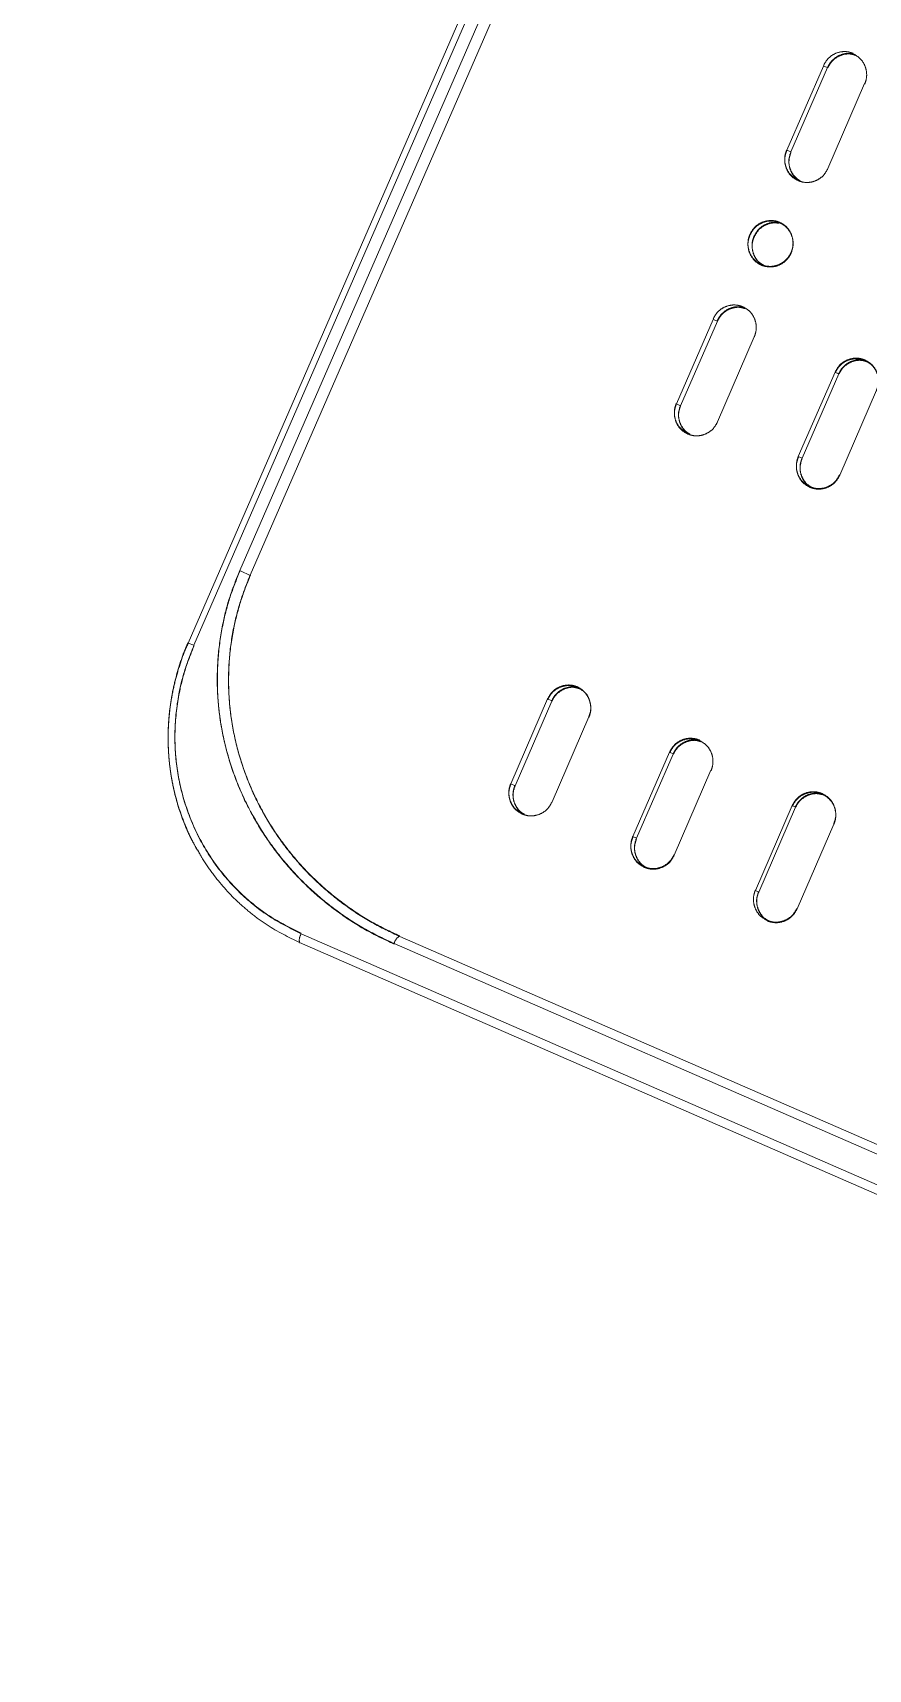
# Model space of a CAD drawing. Header units: millimetres. Extents: x -71377 to 516042, y -145869 to 441446.
# Drawn here: x 176590.5 to 176772, y 171258.5 to 171613.8 of the extents above; entities that cross this region are included whole.
import ezdxf

# ---------------------------------------------------------------- set-up
doc = ezdxf.new("R2010")
doc.units = ezdxf.units.MM
doc.header["$LTSCALE"] = 1000
doc.linetypes.add('IMPORT-DASHEDX2 _4_', pattern=[152.4, 101.6, -50.8])
for name, color, linetype, lineweight in [('05', 5, 'IMPORT-DASHEDX2 _4_', 5), ('06', 6, 'Continuous', 5), ('조경라인_dwg', 8, 'Continuous', 5)]:
    doc.layers.add(name, color=color, linetype=linetype, lineweight=lineweight)

# ---------------------------------------------------------------- blocks, each defined once
blk = doc.blocks.new('조경라인_dwg-6847807-지반층 배치도')
at = {"layer": '05'}
for p, q in [((176763.2, 171584.29), (176771.18, 171602.74)), ((176747.2, 171547.73), (176739.23, 171529.28)), ((176773.75, 171536.16), (176765.78, 171517.71)), ((176711.25, 171465.23), (176703.27, 171446.78)), ((176737.79, 171453.66), (176729.82, 171435.21)), ((176764.49, 171441.92), (176756.5, 171423.58))]:
    blk.add_line(p, q, dxfattribs=at)
at = {"layer": '05', "flags": 128}
for points in [[(176624.2, 171481.24), (176625.49, 171480.79), (176729.37, 171719.13), (176728.07, 171719.7)], [(176762.25, 171606.52), (176754.24, 171588.3), (176755.15, 171587.91), (176763.14, 171606.24)], [(176739.18, 171551.12), (176731.19, 171532.79), (176730.29, 171533.18), (176738.28, 171551.52)], [(176756.13, 171445.67), (176755.44, 171445.97), (176747.47, 171427.52), (176748.16, 171427.22)]]:
    blk.add_lwpolyline(points, close=True, dxfattribs=at)
for points in [[(176637.86, 171495.84), (176635.43, 171497), (176724.26, 171700.81), (176726.54, 171699.82), (176637.72, 171496.01)], [(176765.56, 171539.74), (176764.76, 171540.08), (176756.77, 171521.75), (176757.57, 171521.4), (176765.56, 171539.74), (176764.77, 171539.97)], [(176703.21, 171468.73), (176702.3, 171469.13), (176694.33, 171450.68), (176695.23, 171450.28), (176703.22, 171468.62)], [(176729.6, 171457.23), (176728.8, 171457.58), (176720.81, 171439.24), (176721.61, 171438.9), (176729.62, 171457.12)], [(176648.8, 171418.16), (177347.51, 171113.64), (177347.34, 171113.29), (177347.15, 171112.97), (177346.94, 171112.68), (177346.72, 171112.45), (177346.48, 171112.39), (177346.29, 171112.16), (177346.1, 171112.12), (177345.93, 171112.15)], [(176670.2, 171417.56), (177333.29, 171128.67), (177333.43, 171128.57), (177333.52, 171128.41), (177333.31, 171128.56), (177333.54, 171128.29), (177333.59, 171128.07), (177333.61, 171127.79), (177333.58, 171127.47)], [(177346.27, 171112.27), (177346.08, 171112.23), (177345.92, 171112.26), (176648.44, 171416.24)], [(177333.39, 171126.88), (177333.25, 171126.51), (176668.96, 171416.03)]]:
    blk.add_lwpolyline(points, dxfattribs=at)
at = {"layer": '05'}
for centre, radius, start, end in [((176650.8, 171416.78), 2.43, 145.324, 195.4748), ((176671.45, 171415.46), 2.55, 119.7262, 167.1326)]:
    blk.add_arc(centre, radius, start, end, dxfattribs=at)
for points, knots in [([(176762.23, 171606.64), (176762.51, 171607.13), (176763.05, 171608.12), (176764.42, 171609.15), (176766.01, 171609.7), (176767.5, 171609.7), (176768.36, 171609.39), (176768.7, 171609.27)], [0, 0, 0, 0, 0.214696, 0.429386, 0.644076, 0.858774, 1, 1, 1, 1]), ([(176769.12, 171608.99), (176768.75, 171609.11), (176767.86, 171609.38), (176766.34, 171609.17), (176764.83, 171608.45), (176763.73, 171607.4), (176763.3, 171606.57), (176763.14, 171606.24)], [0, 0, 0, 0, 0.159591, 0.38935, 0.619104, 0.848862, 1, 1, 1, 1]), ([(176769.13, 171608.88), (176768.77, 171608.99), (176767.88, 171609.27), (176766.36, 171609.05), (176764.84, 171608.34), (176763.75, 171607.28), (176763.32, 171606.45), (176763.15, 171606.13)], [0, 0, 0, 0, 0.159591, 0.38935, 0.619104, 0.848862, 1, 1, 1, 1]), ([(176768.72, 171609.16), (176769.2, 171608.89), (176770.16, 171608.35), (176771.15, 171606.97), (176771.66, 171605.37), (176771.63, 171603.84), (176771.32, 171602.97), (176771.19, 171602.62)], [0, 0, 0, 0, 0.214692, 0.429387, 0.644078, 0.858772, 1, 1, 1, 1]), ([(176756.71, 171581.77), (176756.23, 171582.04), (176755.27, 171582.58), (176754.28, 171583.95), (176753.77, 171585.56), (176753.8, 171587.08), (176754.12, 171587.95), (176754.24, 171588.3)], [0, 0, 0, 0, 0.214692, 0.429386, 0.644076, 0.858771, 1, 1, 1, 1]), ([(176756.73, 171581.65), (176756.25, 171581.92), (176755.29, 171582.46), (176754.29, 171583.84), (176753.79, 171585.44), (176753.82, 171586.96), (176754.13, 171587.84), (176754.26, 171588.19)], [0, 0, 0, 0, 0.214692, 0.429386, 0.644076, 0.858771, 1, 1, 1, 1]), ([(176755.15, 171587.91), (176754.97, 171587.37), (176754.62, 171586.3), (176754.79, 171584.59), (176755.48, 171583.06), (176756.36, 171582.07), (176757.02, 171581.72), (176757.19, 171581.62)], [0, 0, 0, 0, 0.229624, 0.459254, 0.688878, 0.91851, 1, 1, 1, 1]), ([(176755.16, 171587.79), (176754.99, 171587.26), (176754.64, 171586.18), (176754.81, 171584.47), (176755.49, 171582.95), (176756.38, 171581.95), (176757.03, 171581.6), (176757.2, 171581.51)], [0, 0, 0, 0, 0.229624, 0.459254, 0.688878, 0.91851, 1, 1, 1, 1]), ([(176763.2, 171584.29), (176762.93, 171583.79), (176762.38, 171582.81), (176761.01, 171581.77), (176759.42, 171581.23), (176757.92, 171581.23), (176757.07, 171581.53), (176756.73, 171581.65)], [0, 0, 0, 0, 0.214691, 0.429384, 0.644076, 0.858774, 1, 1, 1, 1]), ([(176746.25, 171569.97), (176746.52, 171570.46), (176747.07, 171571.45), (176748.44, 171572.48), (176750.03, 171573.03), (176751.71, 171573.01), (176753.27, 171572.43), (176754.55, 171571.35), (176755.39, 171569.89), (176755.71, 171568.22), (176755.52, 171566.92), (176755.26, 171566.23), (176755.19, 171566.07)], [0, 0, 0, 0, 0.0536884, 0.1073768, 0.1610647, 0.2147544, 0.2684424, 0.322132, 0.3758189, 0.4295084, 0.4831968, 0.5, 0.5, 0.5, 0.5]), ([(176746.27, 171569.85), (176746.54, 171570.35), (176747.09, 171571.33), (176748.46, 171572.37), (176750.05, 171572.92), (176751.72, 171572.9), (176753.29, 171572.31), (176754.56, 171571.23), (176755.41, 171569.78), (176755.73, 171568.11), (176755.54, 171566.8), (176755.28, 171566.11), (176755.21, 171565.95)], [0, 0, 0, 0, 0.0536884, 0.1073768, 0.1610647, 0.2147544, 0.2684424, 0.322132, 0.3758189, 0.4295084, 0.4831968, 0.5, 0.5, 0.5, 0.5]), ([(176755.19, 171566.07), (176755.04, 171565.71), (176754.56, 171564.89), (176753.46, 171563.83), (176751.93, 171563.11), (176750.25, 171562.96), (176748.64, 171563.37), (176747.25, 171564.3), (176746.26, 171565.66), (176745.78, 171567.28), (176745.82, 171568.78), (176746.13, 171569.64), (176746.25, 171569.97)], [0.5, 0.5, 0.5, 0.5, 0.5368855, 0.5905739, 0.6442618, 0.6979516, 0.7516403, 0.8053275, 0.8590162, 0.9127047, 0.966394, 1, 1, 1, 1]), ([(176755.21, 171565.95), (176755.06, 171565.6), (176754.58, 171564.77), (176753.48, 171563.71), (176751.94, 171563), (176750.27, 171562.84), (176748.65, 171563.25), (176747.27, 171564.19), (176746.28, 171565.54), (176745.79, 171567.16), (176745.83, 171568.66), (176746.15, 171569.52), (176746.27, 171569.85)], [0.5, 0.5, 0.5, 0.5, 0.5368855, 0.5905739, 0.6442618, 0.6979516, 0.7516403, 0.8053275, 0.8590162, 0.9127047, 0.966394, 1, 1, 1, 1]), ([(176749.19, 171563.32), (176748.85, 171563.52), (176748.04, 171564), (176747.17, 171565.28), (176746.68, 171566.88), (176746.72, 171568.39), (176747.03, 171569.24), (176747.15, 171569.57)], [0, 0, 0, 0, 0.1645001, 0.3949229, 0.6253443, 0.8557692, 1, 1, 1, 1]), ([(176749.21, 171563.21), (176748.87, 171563.41), (176748.06, 171563.89), (176747.19, 171565.16), (176746.69, 171566.77), (176746.74, 171568.27), (176747.05, 171569.13), (176747.17, 171569.46)], [0, 0, 0, 0, 0.1645001, 0.3949229, 0.6253443, 0.8557692, 1, 1, 1, 1]), ([(176747.15, 171569.57), (176747.43, 171570.07), (176747.98, 171571.06), (176749.34, 171572.08), (176750.94, 171572.66), (176752.04, 171572.57), (176752.59, 171572.52)], [0, 0, 0, 0, 0.249997, 0.499999, 0.749996, 1, 1, 1, 1]), ([(176747.17, 171569.46), (176747.45, 171569.95), (176747.99, 171570.94), (176749.36, 171571.97), (176750.96, 171572.55), (176752.06, 171572.46), (176752.61, 171572.41)], [0, 0, 0, 0, 0.249997, 0.499999, 0.749996, 1, 1, 1, 1]), ([(176738.26, 171551.63), (176738.53, 171552.13), (176739.08, 171553.11), (176740.45, 171554.15), (176742.04, 171554.69), (176743.53, 171554.69), (176744.39, 171554.39), (176744.73, 171554.27)], [0, 0, 0, 0, 0.214696, 0.429385, 0.644078, 0.858774, 1, 1, 1, 1]), ([(176745.15, 171553.99), (176744.78, 171554.1), (176743.89, 171554.38), (176742.37, 171554.17), (176740.86, 171553.45), (176739.76, 171552.39), (176739.33, 171551.57), (176739.16, 171551.24)], [0, 0, 0, 0, 0.159591, 0.38935, 0.619104, 0.848862, 1, 1, 1, 1]), ([(176745.16, 171553.88), (176744.8, 171553.99), (176743.91, 171554.26), (176742.39, 171554.05), (176740.87, 171553.34), (176739.78, 171552.28), (176739.35, 171551.45), (176739.18, 171551.12)], [0, 0, 0, 0, 0.159591, 0.38935, 0.619104, 0.848862, 1, 1, 1, 1]), ([(176744.73, 171554.27), (176745.21, 171554), (176746.17, 171553.46), (176747.17, 171552.08), (176747.67, 171550.48), (176747.65, 171548.96), (176747.33, 171548.08), (176747.2, 171547.73)], [0, 0, 0, 0, 0.214692, 0.429387, 0.644078, 0.858772, 1, 1, 1, 1]), ([(176764.76, 171540.08), (176765.03, 171540.58), (176765.58, 171541.56), (176766.95, 171542.6), (176768.55, 171543.14), (176770.05, 171543.14), (176770.91, 171542.83), (176771.25, 171542.71)], [0, 0, 0, 0, 0.214695, 0.429387, 0.644082, 0.858776, 1, 1, 1, 1]), ([(176764.77, 171539.97), (176765.05, 171540.46), (176765.6, 171541.45), (176766.97, 171542.49), (176768.56, 171543.02), (176770.07, 171543.02), (176770.93, 171542.72), (176771.27, 171542.59)], [0, 0, 0, 0, 0.214695, 0.429387, 0.644082, 0.858776, 1, 1, 1, 1]), ([(176771.62, 171542.46), (176771.23, 171542.58), (176770.32, 171542.87), (176768.77, 171542.66), (176767.25, 171541.95), (176766.15, 171540.89), (176765.73, 171540.06), (176765.56, 171539.74)], [0, 0, 0, 0, 0.1667077, 0.3945205, 0.6223297, 0.8501424, 1, 1, 1, 1]), ([(176771.64, 171542.35), (176771.25, 171542.47), (176770.33, 171542.75), (176768.79, 171542.55), (176767.27, 171541.83), (176766.17, 171540.78), (176765.74, 171539.95), (176765.57, 171539.62)], [0, 0, 0, 0, 0.1667077, 0.3945205, 0.6223297, 0.8501424, 1, 1, 1, 1]), ([(176771.25, 171542.71), (176771.73, 171542.44), (176772.7, 171541.89), (176773.71, 171540.52), (176774.22, 171538.91), (176774.19, 171537.39), (176773.88, 171536.51), (176773.75, 171536.16)], [0, 0, 0, 0, 0.214693, 0.429386, 0.644078, 0.858772, 1, 1, 1, 1]), ([(176771.27, 171542.59), (176771.75, 171542.32), (176772.72, 171541.78), (176773.72, 171540.4), (176774.23, 171538.8), (176774.21, 171537.27), (176773.89, 171536.4), (176773.77, 171536.05)], [0, 0, 0, 0, 0.214693, 0.429386, 0.644078, 0.858772, 1, 1, 1, 1]), ([(176732.74, 171526.77), (176732.26, 171527.04), (176731.3, 171527.58), (176730.3, 171528.95), (176729.8, 171530.55), (176729.83, 171532.07), (176730.14, 171532.95), (176730.27, 171533.3)], [0, 0, 0, 0, 0.214692, 0.429386, 0.644076, 0.858771, 1, 1, 1, 1]), ([(176732.76, 171526.65), (176732.28, 171526.92), (176731.32, 171527.46), (176730.32, 171528.83), (176729.82, 171530.44), (176729.84, 171531.96), (176730.16, 171532.84), (176730.29, 171533.18)], [0, 0, 0, 0, 0.214692, 0.429386, 0.644076, 0.858771, 1, 1, 1, 1]), ([(176731.17, 171532.9), (176731, 171532.37), (176730.65, 171531.29), (176730.82, 171529.58), (176731.51, 171528.06), (176732.39, 171527.06), (176733.05, 171526.71), (176733.22, 171526.62)], [0, 0, 0, 0, 0.229624, 0.459254, 0.688878, 0.91851, 1, 1, 1, 1]), ([(176731.19, 171532.79), (176731.01, 171532.25), (176730.66, 171531.18), (176730.84, 171529.47), (176731.52, 171527.94), (176732.41, 171526.95), (176733.06, 171526.6), (176733.23, 171526.51)], [0, 0, 0, 0, 0.229624, 0.459254, 0.688878, 0.91851, 1, 1, 1, 1]), ([(176739.23, 171529.28), (176738.96, 171528.79), (176738.41, 171527.8), (176737.04, 171526.77), (176735.45, 171526.22), (176733.95, 171526.22), (176733.1, 171526.53), (176732.76, 171526.65)], [0, 0, 0, 0, 0.214691, 0.429384, 0.644076, 0.858774, 1, 1, 1, 1]), ([(176759.26, 171515.21), (176758.78, 171515.48), (176757.81, 171516.02), (176756.81, 171517.4), (176756.3, 171519), (176756.33, 171520.53), (176756.64, 171521.4), (176756.77, 171521.75)], [0, 0, 0, 0, 0.214692, 0.429383, 0.644077, 0.858772, 1, 1, 1, 1]), ([(176759.28, 171515.09), (176758.8, 171515.36), (176757.83, 171515.9), (176756.83, 171517.28), (176756.32, 171518.89), (176756.34, 171520.41), (176756.66, 171521.29), (176756.78, 171521.63)], [0, 0, 0, 0, 0.214692, 0.429383, 0.644077, 0.858772, 1, 1, 1, 1]), ([(176757.57, 171521.4), (176757.39, 171520.86), (176757.04, 171519.79), (176757.22, 171518.08), (176757.91, 171516.55), (176758.82, 171515.54), (176759.49, 171515.18), (176759.68, 171515.08)], [0, 0, 0, 0, 0.227697, 0.455396, 0.683093, 0.910794, 1, 1, 1, 1]), ([(176757.58, 171521.29), (176757.41, 171520.75), (176757.06, 171519.68), (176757.23, 171517.96), (176757.93, 171516.44), (176758.83, 171515.43), (176759.51, 171515.06), (176759.7, 171514.96)], [0, 0, 0, 0, 0.227697, 0.455396, 0.683093, 0.910794, 1, 1, 1, 1]), ([(176765.76, 171517.83), (176765.49, 171517.34), (176764.94, 171516.35), (176763.56, 171515.31), (176761.97, 171514.77), (176760.47, 171514.78), (176759.61, 171515.08), (176759.26, 171515.21)], [0, 0, 0, 0, 0.214692, 0.429385, 0.644079, 0.858772, 1, 1, 1, 1]), ([(176765.78, 171517.71), (176765.5, 171517.22), (176764.96, 171516.23), (176763.58, 171515.2), (176761.99, 171514.66), (176760.48, 171514.66), (176759.62, 171514.97), (176759.28, 171515.09)], [0, 0, 0, 0, 0.214692, 0.429385, 0.644079, 0.858772, 1, 1, 1, 1]), ([(176668.96, 171416.03), (176666.85, 171417.02), (176662.64, 171419.02), (176656.79, 171422.84), (176651.34, 171427.21), (176646.41, 171432.17), (176642.04, 171437.63), (176638.21, 171443.66), (176635.04, 171450.22), (176632.62, 171457.25), (176631.08, 171464.4), (176630.44, 171471.57), (176630.63, 171478.64), (176631.61, 171485.29), (176633.2, 171491.44), (176634.69, 171495.15), (176635.43, 171497)], [0, 0, 0, 0, 0.072449, 0.145096, 0.217547, 0.290022, 0.3627, 0.435162, 0.511398, 0.587896, 0.664099, 0.735698, 0.807552, 0.879127, 0.939565, 1, 1, 1, 1]), ([(176668.97, 171415.91), (176666.87, 171416.91), (176662.66, 171418.9), (176656.8, 171422.73), (176651.36, 171427.1), (176646.43, 171432.05), (176642.05, 171437.52), (176638.22, 171443.54), (176635.06, 171450.1), (176632.64, 171457.13), (176631.09, 171464.29), (176630.46, 171471.45), (176630.65, 171478.52), (176631.63, 171485.17), (176633.22, 171491.33), (176634.71, 171495.03), (176635.45, 171496.89)], [0, 0, 0, 0, 0.072449, 0.145096, 0.217547, 0.290022, 0.3627, 0.435162, 0.511398, 0.587896, 0.664099, 0.735698, 0.807552, 0.879127, 0.939565, 1, 1, 1, 1]), ([(176637.72, 171496.01), (176637.72, 171496.01), (176636.95, 171494.24), (176635.59, 171490.64), (176634.02, 171484.71), (176633.08, 171478.29), (176632.89, 171471.46), (176633.51, 171464.54), (176634.99, 171457.62), (176637.33, 171450.82), (176640.39, 171444.46), (176644.1, 171438.62), (176648.33, 171433.33), (176653.11, 171428.52), (176658.39, 171424.28), (176664.06, 171420.58), (176668.14, 171418.64), (176670.18, 171417.68)], [0, 0, 0, 0, 0.000001, 0.060258, 0.120516, 0.191952, 0.263666, 0.335126, 0.411333, 0.487834, 0.564074, 0.636647, 0.709437, 0.782023, 0.854616, 0.927408, 1, 1, 1, 1]), ([(176637.73, 171495.89), (176637.73, 171495.89), (176636.96, 171494.13), (176635.61, 171490.52), (176634.04, 171484.59), (176633.1, 171478.17), (176632.91, 171471.35), (176633.52, 171464.42), (176635.01, 171457.51), (176637.35, 171450.7), (176640.41, 171444.35), (176644.11, 171438.51), (176648.35, 171433.21), (176653.13, 171428.4), (176658.4, 171424.17), (176664.08, 171420.46), (176668.16, 171418.53), (176670.2, 171417.56)], [0, 0, 0, 0, 0.000001, 0.060258, 0.120516, 0.191952, 0.263666, 0.335126, 0.411333, 0.487834, 0.564074, 0.636647, 0.709437, 0.782023, 0.854616, 0.927408, 1, 1, 1, 1]), ([(176624.22, 171481.34), (176624.05, 171480.99), (176623.33, 171479.44), (176622.33, 171476.55), (176621.24, 171472.72), (176620.46, 171468.82), (176619.99, 171464.89), (176619.82, 171460.95), (176619.95, 171457.01), (176620.39, 171453.1), (176621.13, 171449.23), (176622.17, 171445.45), (176623.51, 171441.79), (176624.87, 171438.75), (176625.88, 171437), (176626.25, 171436.35)], [0, 0, 0, 0, 0.024649, 0.109138, 0.193781, 0.278514, 0.362415, 0.446291, 0.530493, 0.614918, 0.699429, 0.783865, 0.868142, 0.95158, 1, 1, 1, 1]), ([(176624.23, 171481.23), (176624.07, 171480.88), (176623.35, 171479.32), (176622.35, 171476.44), (176621.25, 171472.6), (176620.48, 171468.7), (176620, 171464.78), (176619.83, 171460.84), (176619.97, 171456.9), (176620.4, 171452.98), (176621.15, 171449.12), (176622.18, 171445.33), (176623.52, 171441.68), (176624.88, 171438.64), (176625.9, 171436.88), (176626.27, 171436.24)], [0, 0, 0, 0, 0.024649, 0.109138, 0.193781, 0.278514, 0.362415, 0.446291, 0.530493, 0.614918, 0.699429, 0.783865, 0.868142, 0.95158, 1, 1, 1, 1]), ([(176625.49, 171480.79), (176624.83, 171479.14), (176623.51, 171475.84), (176621.99, 171469.77), (176621.15, 171462.65), (176621.53, 171454.6), (176623.24, 171446.78), (176626.2, 171439.38), (176630.37, 171432.64), (176635.6, 171426.75), (176641.75, 171421.78), (176646.44, 171419.44), (176648.78, 171418.28)], [0, 0, 0, 0, 0.0706, 0.1412, 0.248453, 0.355707, 0.462999, 0.570291, 0.6777, 0.78511, 0.892555, 1, 1, 1, 1]), ([(176625.51, 171480.67), (176624.85, 171479.02), (176623.53, 171475.72), (176622.01, 171469.66), (176621.17, 171462.54), (176621.54, 171454.49), (176623.25, 171446.66), (176626.21, 171439.27), (176630.38, 171432.53), (176635.62, 171426.63), (176641.76, 171421.67), (176646.45, 171419.33), (176648.8, 171418.16)], [0, 0, 0, 0, 0.0706, 0.1412, 0.248453, 0.355707, 0.462999, 0.570291, 0.6777, 0.78511, 0.892555, 1, 1, 1, 1]), ([(176702.3, 171469.13), (176702.58, 171469.62), (176703.12, 171470.61), (176704.49, 171471.65), (176706.08, 171472.19), (176707.58, 171472.19), (176708.43, 171471.88), (176708.77, 171471.76)], [0, 0, 0, 0, 0.214696, 0.429386, 0.644077, 0.858774, 1, 1, 1, 1]), ([(176702.32, 171469.01), (176702.59, 171469.51), (176703.14, 171470.49), (176704.51, 171471.53), (176706.1, 171472.07), (176707.59, 171472.08), (176708.45, 171471.77), (176708.79, 171471.65)], [0, 0, 0, 0, 0.214696, 0.429386, 0.644077, 0.858774, 1, 1, 1, 1]), ([(176709.19, 171471.49), (176708.82, 171471.6), (176707.93, 171471.87), (176706.41, 171471.66), (176704.9, 171470.95), (176703.8, 171469.89), (176703.38, 171469.06), (176703.21, 171468.73)], [0, 0, 0, 0, 0.1595902, 0.3893478, 0.619101, 0.8488625, 1, 1, 1, 1]), ([(176709.2, 171471.37), (176708.84, 171471.48), (176707.95, 171471.76), (176706.43, 171471.55), (176704.92, 171470.83), (176703.82, 171469.77), (176703.39, 171468.95), (176703.22, 171468.62)], [0, 0, 0, 0, 0.1595902, 0.3893478, 0.619101, 0.8488625, 1, 1, 1, 1]), ([(176708.77, 171471.76), (176709.25, 171471.49), (176710.21, 171470.95), (176711.21, 171469.58), (176711.71, 171467.97), (176711.69, 171466.45), (176711.37, 171465.58), (176711.25, 171465.23)], [0, 0, 0, 0, 0.214691, 0.429385, 0.644075, 0.858773, 1, 1, 1, 1]), ([(176708.79, 171471.65), (176709.27, 171471.38), (176710.23, 171470.84), (176711.23, 171469.46), (176711.73, 171467.86), (176711.71, 171466.34), (176711.39, 171465.46), (176711.26, 171465.11)], [0, 0, 0, 0, 0.214691, 0.429385, 0.644075, 0.858773, 1, 1, 1, 1]), ([(176728.8, 171457.58), (176729.07, 171458.07), (176729.62, 171459.06), (176731, 171460.1), (176732.59, 171460.63), (176734.09, 171460.63), (176734.95, 171460.33), (176735.29, 171460.2)], [0, 0, 0, 0, 0.214695, 0.429388, 0.64408, 0.858776, 1, 1, 1, 1]), ([(176728.82, 171457.46), (176729.09, 171457.96), (176729.64, 171458.94), (176731.01, 171459.98), (176732.61, 171460.52), (176734.11, 171460.52), (176734.97, 171460.21), (176735.31, 171460.09)], [0, 0, 0, 0, 0.214695, 0.429388, 0.64408, 0.858776, 1, 1, 1, 1]), ([(176735.66, 171459.96), (176735.28, 171460.08), (176734.36, 171460.36), (176732.82, 171460.16), (176731.29, 171459.44), (176730.19, 171458.39), (176729.77, 171457.56), (176729.6, 171457.23)], [0, 0, 0, 0, 0.1667065, 0.3945186, 0.6223271, 0.8501429, 1, 1, 1, 1]), ([(176735.68, 171459.84), (176735.29, 171459.96), (176734.38, 171460.25), (176732.83, 171460.04), (176731.31, 171459.33), (176730.21, 171458.27), (176729.78, 171457.44), (176729.62, 171457.12)], [0, 0, 0, 0, 0.1667065, 0.3945186, 0.6223271, 0.8501429, 1, 1, 1, 1]), ([(176735.31, 171460.09), (176735.79, 171459.82), (176736.76, 171459.28), (176737.76, 171457.9), (176738.27, 171456.29), (176738.25, 171454.77), (176737.94, 171453.89), (176737.81, 171453.54)], [0, 0, 0, 0, 0.214691, 0.429383, 0.644076, 0.858772, 1, 1, 1, 1]), ([(176696.78, 171444.26), (176696.3, 171444.53), (176695.34, 171445.07), (176694.35, 171446.44), (176693.84, 171448.05), (176693.87, 171449.57), (176694.19, 171450.45), (176694.31, 171450.79)], [0, 0, 0, 0, 0.214693, 0.429388, 0.644079, 0.858771, 1, 1, 1, 1]), ([(176696.8, 171444.15), (176696.32, 171444.42), (176695.36, 171444.96), (176694.36, 171446.33), (176693.86, 171447.93), (176693.89, 171449.46), (176694.2, 171450.33), (176694.33, 171450.68)], [0, 0, 0, 0, 0.214693, 0.429388, 0.644079, 0.858771, 1, 1, 1, 1]), ([(176695.22, 171450.4), (176695.04, 171449.86), (176694.69, 171448.79), (176694.86, 171447.08), (176695.55, 171445.55), (176696.43, 171444.56), (176697.09, 171444.21), (176697.26, 171444.12)], [0, 0, 0, 0, 0.229628, 0.459254, 0.688878, 0.91851, 1, 1, 1, 1]), ([(176695.23, 171450.28), (176695.06, 171449.75), (176694.71, 171448.67), (176694.88, 171446.96), (176695.56, 171445.44), (176696.45, 171444.44), (176697.1, 171444.09), (176697.28, 171444)], [0, 0, 0, 0, 0.229628, 0.459254, 0.688878, 0.91851, 1, 1, 1, 1]), ([(176755.44, 171445.97), (176755.71, 171446.46), (176756.26, 171447.45), (176757.64, 171448.48), (176759.24, 171449.02), (176760.75, 171449.02), (176761.61, 171448.71), (176761.95, 171448.58)], [0, 0, 0, 0, 0.214695, 0.429387, 0.644079, 0.858771, 1, 1, 1, 1]), ([(176755.46, 171445.85), (176755.73, 171446.35), (176756.28, 171447.33), (176757.66, 171448.37), (176759.25, 171448.91), (176760.76, 171448.9), (176761.63, 171448.59), (176761.97, 171448.47)], [0, 0, 0, 0, 0.214695, 0.429387, 0.644079, 0.858771, 1, 1, 1, 1]), ([(176762.27, 171448.37), (176761.87, 171448.5), (176760.93, 171448.79), (176759.36, 171448.59), (176757.83, 171447.88), (176756.73, 171446.82), (176756.3, 171446), (176756.13, 171445.67)], [0, 0, 0, 0, 0.173636, 0.399552, 0.625468, 0.851389, 1, 1, 1, 1]), ([(176762.29, 171448.26), (176761.88, 171448.39), (176760.94, 171448.68), (176759.37, 171448.47), (176757.85, 171447.76), (176756.74, 171446.71), (176756.32, 171445.88), (176756.15, 171445.55)], [0, 0, 0, 0, 0.173636, 0.399552, 0.625468, 0.851389, 1, 1, 1, 1]), ([(176761.95, 171448.58), (176762.44, 171448.31), (176763.41, 171447.77), (176764.42, 171446.39), (176764.94, 171444.78), (176764.92, 171443.25), (176764.6, 171442.38), (176764.48, 171442.03)], [0, 0, 0, 0, 0.214689, 0.429381, 0.644074, 0.858772, 1, 1, 1, 1]), ([(176703.27, 171446.78), (176703, 171446.29), (176702.45, 171445.3), (176701.08, 171444.26), (176699.49, 171443.72), (176698, 171443.72), (176697.14, 171444.02), (176696.8, 171444.15)], [0, 0, 0, 0, 0.214695, 0.429384, 0.644076, 0.858774, 1, 1, 1, 1]), ([(176761.97, 171448.47), (176762.46, 171448.2), (176763.43, 171447.65), (176764.44, 171446.27), (176764.95, 171444.66), (176764.93, 171443.14), (176764.62, 171442.26), (176764.49, 171441.92)], [0, 0, 0, 0, 0.214689, 0.429381, 0.644074, 0.858772, 1, 1, 1, 1]), ([(176723.31, 171432.7), (176722.82, 171432.97), (176721.86, 171433.51), (176720.85, 171434.89), (176720.34, 171436.5), (176720.37, 171438.02), (176720.68, 171438.9), (176720.81, 171439.24)], [0, 0, 0, 0, 0.214693, 0.429385, 0.644079, 0.858771, 1, 1, 1, 1]), ([(176723.32, 171432.59), (176722.84, 171432.86), (176721.87, 171433.4), (176720.87, 171434.78), (176720.36, 171436.38), (176720.38, 171437.91), (176720.7, 171438.78), (176720.83, 171439.13)], [0, 0, 0, 0, 0.214693, 0.429385, 0.644079, 0.858771, 1, 1, 1, 1]), ([(176721.61, 171438.9), (176721.43, 171438.36), (176721.08, 171437.29), (176721.26, 171435.57), (176721.95, 171434.05), (176722.86, 171433.04), (176723.54, 171432.67), (176723.73, 171432.57)], [0, 0, 0, 0, 0.2277004, 0.4553959, 0.6830931, 0.9107934, 1, 1, 1, 1]), ([(176721.63, 171438.78), (176721.45, 171438.24), (176721.1, 171437.17), (176721.28, 171435.46), (176721.97, 171433.93), (176722.88, 171432.92), (176723.55, 171432.56), (176723.74, 171432.46)], [0, 0, 0, 0, 0.2277004, 0.4553959, 0.6830931, 0.9107934, 1, 1, 1, 1]), ([(176648.44, 171416.24), (176646.03, 171417.43), (176642.38, 171419.23), (176637.99, 171422.46), (176633.87, 171426.02), (176630.26, 171430.14), (176627.57, 171433.99), (176626.61, 171435.76), (176626.31, 171436.3)], [0, 0, 0, 0, 0.265, 0.401464, 0.537928, 0.80294, 0.939418, 1, 1, 1, 1]), ([(176729.8, 171435.32), (176729.53, 171434.83), (176728.98, 171433.84), (176727.61, 171432.81), (176726.01, 171432.27), (176724.51, 171432.27), (176723.65, 171432.58), (176723.31, 171432.7)], [0, 0, 0, 0, 0.214695, 0.429385, 0.644079, 0.858772, 1, 1, 1, 1]), ([(176729.82, 171435.21), (176729.55, 171434.72), (176729, 171433.73), (176727.62, 171432.69), (176726.03, 171432.15), (176724.53, 171432.16), (176723.67, 171432.46), (176723.32, 171432.59)], [0, 0, 0, 0, 0.214695, 0.429385, 0.644079, 0.858772, 1, 1, 1, 1]), ([(176749.97, 171421.08), (176749.48, 171421.35), (176748.51, 171421.9), (176747.5, 171423.28), (176746.99, 171424.89), (176747.01, 171426.41), (176747.32, 171427.29), (176747.45, 171427.63)], [0, 0, 0, 0, 0.214693, 0.429386, 0.644079, 0.858772, 1, 1, 1, 1]), ([(176748.14, 171427.33), (176747.97, 171426.8), (176747.62, 171425.72), (176747.8, 171424.01), (176748.49, 171422.48), (176749.42, 171421.45), (176750.12, 171421.08), (176750.33, 171420.97)], [0, 0, 0, 0, 0.225823, 0.451641, 0.677461, 0.903285, 1, 1, 1, 1]), ([(176748.16, 171427.22), (176747.98, 171426.68), (176747.63, 171425.61), (176747.81, 171423.89), (176748.51, 171422.36), (176749.44, 171421.34), (176750.14, 171420.97), (176750.35, 171420.86)], [0, 0, 0, 0, 0.225823, 0.451641, 0.677461, 0.903285, 1, 1, 1, 1]), ([(176756.49, 171423.7), (176756.21, 171423.2), (176755.66, 171422.22), (176754.28, 171421.18), (176752.68, 171420.64), (176751.17, 171420.65), (176750.31, 171420.96), (176749.97, 171421.08)], [0, 0, 0, 0, 0.214695, 0.429386, 0.644078, 0.858775, 1, 1, 1, 1]), ([(176756.5, 171423.58), (176756.23, 171423.09), (176755.68, 171422.1), (176754.3, 171421.07), (176752.7, 171420.53), (176751.19, 171420.53), (176750.33, 171420.84), (176749.98, 171420.97)], [0, 0, 0, 0, 0.214695, 0.429386, 0.644078, 0.858775, 1, 1, 1, 1])]:
    blk.add_open_spline(points, degree=3, knots=knots, dxfattribs=at)
at = {"layer": '06'}
blk.add_arc((172981.49, 174827.57), 6800, 313.956972, 64.158974, dxfattribs=at)

msp = doc.modelspace()

# ---------------------------------------------------------------- block references
at = {"layer": '조경라인_dwg', "rotation": 8.537736462515947e-07}
msp.add_blockref('조경라인_dwg-6847807-지반층 배치도', (0, 0), dxfattribs=at)

doc.saveas('drawing.dxf')
